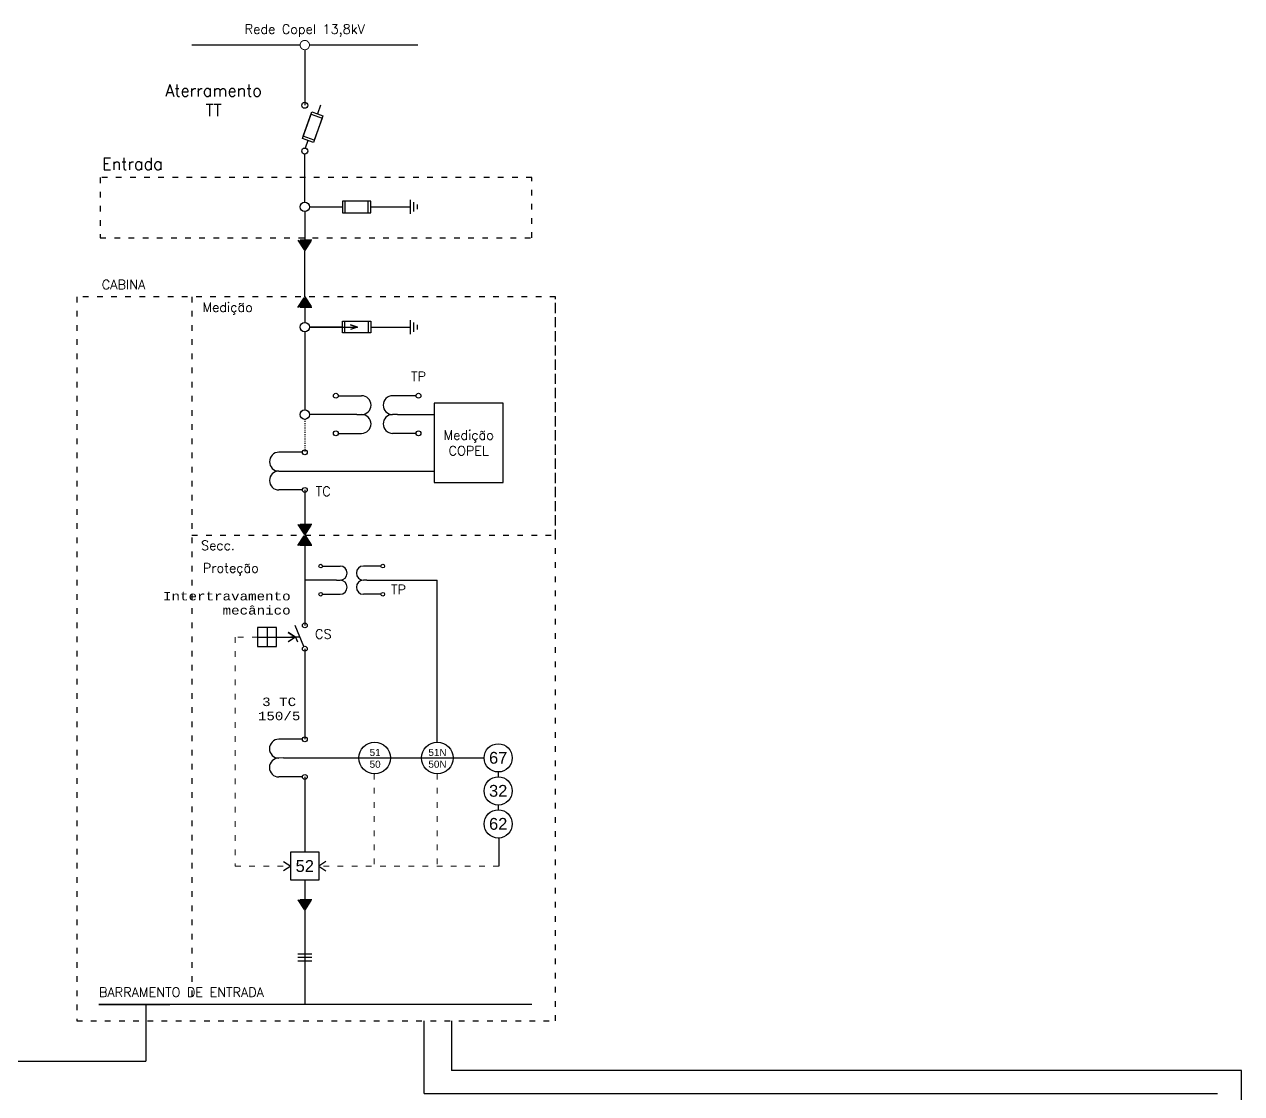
# Model space of a CAD drawing. Header units: millimetres. Extents: x -154 to 667, y 29 to 607.
# Drawn here: x 245.9 to 503.9, y 380.6 to 607.3 of the extents above; entities that cross this region are included whole.
import ezdxf
from ezdxf.enums import TextEntityAlignment as Align

# ---------------------------------------------------------------- set-up
doc = ezdxf.new("R2010")
doc.units = ezdxf.units.MM
doc.header["$LTSCALE"] = 0.1
doc.linetypes.add('ACAD_ISO03W100', pattern=[30, 12, -18])
doc.layers.get('0').update_dxf_attribs({"color": 1})
for name, color, linetype in [('Alimentadores', 1, 'Continuous'), ('barramento mt', 9, 'Continuous'), ('Componentes', 3, 'Continuous'), ('linha 01', 1, 'Continuous'), ('linha01 tracejada', 1, 'ACAD_ISO03W100'), ('textosx', 2, 'Continuous')]:
    doc.layers.add(name, color=color, linetype=linetype)
doc.styles.get("Standard").update_dxf_attribs({"font": 'arial.ttf'})
doc.styles.add('WD', font='romans.shx')

# ---------------------------------------------------------------- blocks, each defined once
blk = doc.blocks.new('HT0002_1-')
at = {"const_width": 0.0125}
blk.add_lwpolyline([(0, 0.062, 1), (0, -0.062, 1)], format="xyb", close=True, dxfattribs=at)
at = {"style": 'WD', "width": 0.85}
for tag, p in [('INST', (0, 0.416)), ('LOC', (0, 0.26)), ('CNT', (0.001, 0.108)), ('TAGSTRIP', (0.002, -0.279)), ('DESC1', (0, -0.453)), ('DESC2', (0, -0.625)), ('DESC3', (0, -0.797))]:
    blk.add_attdef(tag, text='', height=0.125, dxfattribs=at).set_placement(p, align=Align.CENTER)
at = {"style": 'WD', "flags": 1}
for tag, p, height in [('X4TERM01', (-0.062, 0), 0.0125), ('X4TERMDESC01', (-0.055, -0.023), 0.025), ('X2TERMDESC01', (-0.006, 0.029), 0.025), ('STRIPSEQ', (0, 0), 0.00125), ('X2TERM01', (0, 0.062), 0.0125), ('X2PIN01', (0.033, 0.084), 0.0125), ('X1TERMDESC01', (0.039, 0.007), 0.025), ('X1TERM01', (0.062, 0), 0.0125), ('X1PIN01', (0.087, 0.016), 0.0125), ('X4PIN01', (-0.114, -0.038), 0.0125), ('LINKTERM', (0, -0.002), 0.00125), ('X8TERM01', (0, -0.062), 0.0125), ('X8TERMDESC01', (0, -0.054), 0.025), ('X8PIN01', (0.026, -0.096), 0.0125)]:
    blk.add_attdef(tag, p, '', height=height, dxfattribs=at)
at = {"linetype": 'Continuous', "style": 'WD', "width": 0.8, "flags": 1}
blk.add_attdef('MFG', text='', height=0.109, dxfattribs=at).set_placement((0.088, -0.406), align=Align.RIGHT)
at = {"style": 'WD', "width": 0.7, "flags": 1}
blk.add_attdef('ASSYCODE', (0.062, -0.281), '', height=0.01, dxfattribs=at)
at = {"style": 'WD', "flags": 9}
for tag, p in [('WDTYPE', (0.121, -0.263)), ('WDBLKNAM', (0.059, -0.575))]:
    blk.add_attdef(tag, text='', height=0.01, dxfattribs=at).set_placement(p, align=Align.RIGHT)
at = {"linetype": 'Continuous', "style": 'WD', "width": 0.8, "flags": 1}
blk.add_attdef('CAT', (-0.131, -0.563), '', height=0.109, dxfattribs=at)
blk = doc.blocks.new('S_1')
for p, q in [((33.18, 1045.55), (32.51, 1043.67)), ((29.32, 1038.45), (31.16, 1043.62)), ((29.49, 1038.92), (31.33, 1044.09)), ((31.16, 1043.62), (33.51, 1042.78)), ((31.33, 1044.09), (32.51, 1043.67)), ((33.68, 1043.25), (31.67, 1037.61)), ((33.68, 1043.25), (31.67, 1037.61)), ((33.51, 1042.78), (31.84, 1038.08)), ((32.51, 1043.67), (33.68, 1043.25)), ((32.51, 1043.67), (33.68, 1043.25)), ((31.67, 1037.61), (29.32, 1038.45)), ((31.84, 1038.08), (29.49, 1038.92)), ((30.5, 1038.03), (29.92, 1036.42)), ((31.67, 1037.61), (30.5, 1038.03))]:
    blk.add_line(p, q)
for centre in [(29.83, 1045.49), (29.83, 1035.79)]:
    blk.add_circle(centre, 0.638)
blk = doc.blocks.new('Mufla')
at = {"linetype": 'ACAD_ISO03W100', "ltscale": 0.13}
h = blk.add_hatch(color=256, dxfattribs=at)
h.dxf.hatch_style = 1
h.paths.add_polyline_path([(1025.145, 2322.981), (1025.004, 2323.075), (1025.004, 2322.887)])
for p, q in [((1025.004, 2323.075), (1025.145, 2322.981)), ((1025.004, 2322.887), (1025.004, 2323.075)), ((1025.145, 2322.981), (1025.004, 2322.887))]:
    blk.add_line(p, q, dxfattribs=at)
blk = doc.blocks.new('HC01_P')
for q in [(0.125, 0.0625), (0.125, -0.0625), (0.09375, 0)]:
    blk.add_line((0.03125, 0), q)

msp = doc.modelspace()

# ---------------------------------------------------------------- linework, layer by layer
for p, q in [((305.32, 549.51), (305.32, 544.13)), ((305.32, 548.51), (305.32, 544.13)), ((305.32, 542.13), (305.32, 525.57)), ((306.32, 543.13), (313.3, 543.13)), ((319.29, 543.13), (326.67, 543.13))]:
    msp.add_line(p, q)
at = {"ltscale": 0.13}
for p, q in [((305.32, 542.13), (305.32, 525.57)), ((313.3, 543.13), (306.32, 543.13)), ((319.29, 543.13), (325.67, 543.13))]:
    msp.add_line(p, q, dxfattribs=at)
at = {"layer": 'Alimentadores'}
for p, q in [((305.32, 569.6), (305.32, 579.81)), ((306.32, 568.6), (313.3, 568.6)), ((319.29, 568.6), (325.67, 568.6)), ((305.32, 567.6), (305.32, 559.3))]:
    msp.add_line(p, q, dxfattribs=at)
at = {"layer": 'Alimentadores', "linetype": 'Continuous'}
for p, q in [((271.65, 399.55), (271.65, 387.54)), ((330.62, 380.65), (330.62, 396.08)), ((336.41, 396.08), (336.41, 385.53)), ((131.55, 387.54), (271.65, 387.54))]:
    msp.add_line(p, q, dxfattribs=at)
at = {"layer": 'barramento mt', "ltscale": 0.13}
msp.add_line((304.32, 602.91), (281.38, 602.91), dxfattribs=at)
at = {"layer": 'barramento mt'}
for p, q in [((329.26, 602.91), (306.32, 602.91)), ((305.32, 549.54), (305.32, 559.3))]:
    msp.add_line(p, q, dxfattribs=at)
at = {"layer": 'barramento mt', "lineweight": 30, "ltscale": 0.13}
msp.add_line((353.47, 399.55), (261.69, 399.55), dxfattribs=at)
at = {"layer": 'barramento mt', "linetype": 'ByBlock', "ltscale": 0.13}
msp.add_line((261.69, 399.55), (276.69, 399.55), dxfattribs=at)
at = {"layer": 'Componentes'}
for p, q in [((312.4, 528.58), (317.37, 528.58)), ((328.92, 528.58), (323.95, 528.58)), ((316.38, 524.57), (316.13, 524.57)), ((316.38, 524.57), (317.37, 524.59)), ((324.95, 524.57), (323.95, 524.59)), ((312.4, 520.6), (317.37, 520.6)), ((328.92, 520.6), (323.95, 520.6)), ((304.81, 516.59), (299.84, 516.59)), ((299.84, 512.6), (300.83, 512.6)), ((304.81, 508.61), (299.84, 508.61)), ((309.08, 492.48), (312.81, 492.48)), ((321.48, 492.48), (317.75, 492.48)), ((311.88, 489.48), (311.79, 489.48)), ((312.06, 489.48), (311.88, 489.48)), ((312.06, 489.48), (312.81, 489.49)), ((318.49, 489.48), (317.75, 489.49)), ((309.08, 486.5), (312.81, 486.5)), ((321.48, 486.5), (317.75, 486.5)), ((305.12, 475.42), (303.25, 479.91)), ((304.28, 477.42), (303.33, 477.42)), ((303.33, 477.42), (303.74, 476.43)), ((304.81, 455.76), (299.83, 455.76)), ((300.83, 451.8), (299.83, 451.77)), ((304.81, 447.78), (299.83, 447.78))]:
    msp.add_line(p, q, dxfattribs=at)
for points in [[(313.3, 567.35), (319.29, 567.35), (319.29, 569.85), (313.3, 569.85)], [(313.8, 567.35), (318.79, 567.35), (318.79, 569.85), (313.8, 569.85)], [(332.75, 526.97), (332.75, 510.21), (347.38, 510.21), (347.38, 526.97)], [(302.33, 431.87), (308.31, 431.87), (308.31, 425.88), (302.33, 425.88)]]:
    msp.add_lwpolyline(points, close=True, dxfattribs=at)
for centre, radius in [((305.32, 568.6), 0.997), ((305.32, 543.13), 0.997), ((311.89, 528.58), 0.514), ((329.44, 528.58), 0.514), ((305.32, 524.57), 0.997), ((311.89, 520.6), 0.514), ((329.44, 520.6), 0.514), ((305.32, 516.59), 0.514), ((305.32, 508.61), 0.514), ((308.69, 492.48), 0.386), ((321.86, 492.48), 0.386), ((308.69, 486.5), 0.386), ((321.86, 486.5), 0.386), ((305.32, 479.9), 0.514), ((305.32, 474.95), 0.514), ((305.32, 455.76), 0.514), ((320.14, 451.8), 3.35), ((333.41, 451.8), 3.35), ((346.32, 451.82), 2.99), ((305.32, 447.78), 0.514), ((346.32, 444.82), 2.99), ((346.32, 437.82), 2.99)]:
    msp.add_circle(centre, radius, dxfattribs=at)
for centre, radius, start, end in [((317.37, 526.59), 2, 270, 90), ((323.95, 526.59), 2, 90, 270), ((317.37, 522.6), 2, 270, 90), ((323.95, 522.6), 2, 90, 270), ((299.84, 514.6), 2, 90, 270), ((299.84, 510.61), 2, 90, 270), ((312.81, 490.99), 1.5, 270, 90), ((317.75, 490.99), 1.5, 90, 270), ((312.81, 487.99), 1.5, 270, 90), ((317.75, 487.99), 1.5, 90, 270), ((299.83, 453.77), 2, 90, 270), ((299.83, 449.77), 2, 90, 270)]:
    msp.add_arc(centre, radius, start, end, dxfattribs=at)
at = {"layer": 'linha 01'}
for p, q in [((305.32, 601.91), (305.32, 590.14)), ((316.13, 524.57), (306.32, 524.57)), ((324.95, 524.57), (332.75, 524.57)), ((300.83, 512.6), (316.79, 512.6)), ((316.79, 512.6), (332.75, 512.6)), ((305.32, 508.63), (305.32, 489.48)), ((311.79, 489.48), (305.32, 489.48)), ((305.32, 489.48), (305.32, 479.9)), ((318.49, 489.48), (333.39, 489.48)), ((333.38, 455.16), (333.39, 489.48)), ((297.33, 479.42), (297.33, 475.42)), ((301.83, 478.42), (303.33, 477.42)), ((303.33, 477.42), (301.83, 478.42)), ((295.33, 477.42), (299.33, 477.42)), ((299.33, 477.42), (303.33, 477.42)), ((303.33, 477.42), (301.83, 476.43)), ((303.33, 477.42), (301.83, 476.43)), ((305.32, 474.95), (305.32, 455.79)), ((300.83, 451.8), (330.06, 451.81)), ((330.06, 451.81), (343.33, 451.82)), ((305.32, 447.83), (305.32, 431.87)), ((300.83, 429.87), (302.33, 428.88)), ((302.33, 428.88), (300.83, 427.88)), ((309.81, 429.87), (308.31, 428.88)), ((308.31, 428.88), (309.81, 427.88)), ((303.82, 410.27), (306.82, 410.27)), ((306.82, 409.52), (303.82, 409.52)), ((303.82, 408.77), (306.82, 408.77)), ((503.94, 385.53), (336.41, 385.53)), ((503.94, 326.75), (503.94, 385.53)), ((330.62, 380.65), (498.82, 380.65))]:
    msp.add_line(p, q, dxfattribs=at)
at = {"layer": 'linha 01', "linetype": 'ACAD_ISO03W100', "ltscale": 0.13}
msp.add_line((305.32, 523.58), (305.32, 516.59), dxfattribs=at)
at = {"layer": 'linha 01', "linetype": 'ByBlock', "ltscale": 0.13}
for p, q in [((346.31, 448.83), (346.32, 447.81)), ((346.29, 441.83), (346.3, 440.81)), ((346.48, 434.83), (346.48, 428.88))]:
    msp.add_line(p, q, dxfattribs=at)
at = {"layer": 'linha 01', "ltscale": 0.13}
for p, q in [((305.32, 425.88), (305.32, 419.5)), ((305.32, 419.5), (305.32, 399.55))]:
    msp.add_line(p, q, dxfattribs=at)
at = {"layer": 'linha 01'}
for points in [[(313.3, 544.38), (319.29, 544.38), (319.29, 541.88), (313.3, 541.88)], [(313.8, 544.38), (318.79, 544.38), (318.79, 541.88), (313.8, 541.88)], [(299.33, 479.42), (295.33, 479.42), (295.33, 475.42), (299.33, 475.42)]]:
    msp.add_lwpolyline(points, close=True, dxfattribs=at)
at = {"layer": 'linha01 tracejada', "linetype": 'ACAD_ISO03W100'}
for p, q in [((281.38, 549.54), (281.38, 399.55)), ((281.38, 499.05), (358.47, 499.05))]:
    msp.add_line(p, q, dxfattribs=at)
at = {"layer": 'linha01 tracejada', "linetype": 'ACAD_ISO03W100', "lineweight": 13}
for p, q in [((295.33, 477.42), (290.56, 477.42)), ((290.56, 477.42), (290.56, 428.88)), ((320.04, 448.46), (320.04, 428.88)), ((333.4, 448.46), (333.4, 428.88)), ((290.56, 428.88), (302.33, 428.88)), ((346.48, 428.88), (309.31, 428.88))]:
    msp.add_line(p, q, dxfattribs=at)
at = {"layer": 'linha01 tracejada', "linetype": 'ACAD_ISO03W100'}
for points in [[(261.96, 562.05), (353.47, 562.05), (353.47, 574.82), (261.96, 574.82)], [(256.96, 549.54), (256.96, 396.08), (358.47, 396.08), (358.47, 549.54)], [(281.38, 499.05), (358.47, 499.05), (358.47, 549.54), (281.38, 549.54)]]:
    msp.add_lwpolyline(points, close=True, dxfattribs=at)
at = {"layer": 'textosx'}
for p, q in [((325.67, 568.6), (327.67, 568.6)), ((327.67, 570.1), (327.67, 567.1)), ((328.41, 567.6), (328.41, 569.6)), ((329.16, 569.1), (329.16, 568.1)), ((327.67, 544.62), (327.67, 541.63)), ((313.3, 543.13), (316.49, 543.13)), ((313.3, 543.13), (316.49, 543.13)), ((315, 543.63), (316.49, 543.13)), ((316.49, 543.13), (315, 543.63)), ((316.49, 543.13), (315, 542.63)), ((326.67, 543.13), (327.67, 543.13)), ((328.41, 542.13), (328.41, 544.13)), ((329.16, 543.63), (329.16, 542.63))]:
    msp.add_line(p, q, dxfattribs=at)

# ---------------------------------------------------------------- block references
at = {"layer": 'Componentes', "linetype": 'ACAD_ISO03W100', "ltscale": 0.13, "xscale": 15.96, "yscale": 15.96, "zscale": 15.96, "rotation": 270}
msp.add_blockref('HT0002_1-', (305.32, 602.91), dxfattribs=at)
at = {"layer": 'Componentes'}
msp.add_blockref('S_1', (275.49, -455.35), dxfattribs=at)
at = {"layer": 'Componentes', "linetype": 'ACAD_ISO03W100', "yscale": 15.96, "zscale": 15.96}
for p, xscale, rotation in [((37380.1, 16920.61), -15.96, 90), ((37380.1, -15811.77), 15.96, 90.00000000000001), ((37380.1, 16860.36), -15.96, 90), ((37380.1, -15862.25), 15.96, 90.00000000000001), ((37380.1, 16780.81), -15.96, 90)]:
    msp.add_blockref('Mufla', p, dxfattribs=dict(at, xscale=xscale, rotation=rotation))
at = {"layer": 'linha 01', "xscale": -15.96, "yscale": 15.96, "zscale": 15.96}
msp.add_blockref('HC01_P', (303.83, 477.42), dxfattribs=at)

# ---------------------------------------------------------------- texts
at = {"layer": 'Componentes', "ltscale": 0.13, "insert": (340.07, 518.59), "char_height": 1.995, "attachment_point": 5, "style": 'WD'}
msp.add_mtext_dynamic_manual_height_columns('Medição\\PCOPEL', width=19.4379, gutter_width=7.5, heights=[0], dxfattribs=at)
at = {"layer": 'Componentes'}
for s, width, heights, insert, char_height, attachment_point in [('51\\P50', 7.4788, [0], (319.07, 453.72), 1.5, 1), ('\\pxqc;51N\\P50N', 5.555, [4.85], (330.67, 453.73), 1.5, 1), ('\\pxqc;67', 7.4788, [0], (346.32, 451.82), 2.5, 5), ('\\pxqc;32', 7.4788, [0], (346.32, 444.82), 2.5, 5), ('\\pxqc;62', 7.4788, [0], (346.32, 437.82), 2.5, 5), ('\\pxqc;52', 5.985, [0], (305.32, 428.88), 2.5, 5)]:
    msp.add_mtext_dynamic_manual_height_columns(s, width=width, gutter_width=12.5, heights=heights, dxfattribs=dict(at, insert=insert, char_height=char_height, attachment_point=attachment_point))
at = {"layer": 'textosx', "linetype": 'ACAD_ISO03W100', "ltscale": 0.13, "style": 'WD'}
msp.add_text('Rede Copel 13,8kV', height=1.995, dxfattribs=at).set_placement((305.32, 604.7), align=Align.BOTTOM_CENTER)
for s, p in [('CABINA', (266.9, 553.13)), ('Medição', (288.96, 548.34)), ('TP', (329.43, 533.67)), ('TC', (309.23, 509.31)), ('Secc.', (286.92, 497.86)), ('Proteção', (289.63, 493.07)), ('TP', (325.17, 488.49)), ('CS', (309.24, 479.06))]:
    msp.add_text(s, height=1.995, dxfattribs=at).set_placement(p, align=Align.TOP_CENTER)
msp.add_text('BARRAMENTO DE ENTRADA', height=1.995, dxfattribs=at).set_placement((261.69, 400.55), align=Align.BOTTOM_LEFT)
at = {"layer": 'textosx', "linetype": 'Continuous', "char_height": 2.5, "attachment_point": 2, "style": 'WD'}
for s, width, heights, insert in [('Aterramento TT', 23.7004, [10.15], (285.99, 594.53)), ('\\pxql;Entrada', 16.2334, [4.59], (270.46, 578.98))]:
    msp.add_mtext_dynamic_manual_height_columns(s, width=width, gutter_width=12.5, heights=heights, dxfattribs=dict(at, insert=insert))
at = {"layer": 'textosx', "char_height": 1.8, "attachment_point": 1}
for s, width, heights, insert in [('\\pxqr;{\\fCourier Prime|b0|i0|c0|p49;Intertravamento\\P mecânico}', 36.8892, [6.6], (265.43, 487)), ('\\pxqc;{\\fCourier Prime|b0|i0|c0|p49;3 TC\\P150/5}', 18.6429, [6.54], (290.56, 464.6))]:
    msp.add_mtext_dynamic_manual_height_columns(s, width=width, gutter_width=10, heights=heights, dxfattribs=dict(at, insert=insert))

doc.saveas('drawing.dxf')
